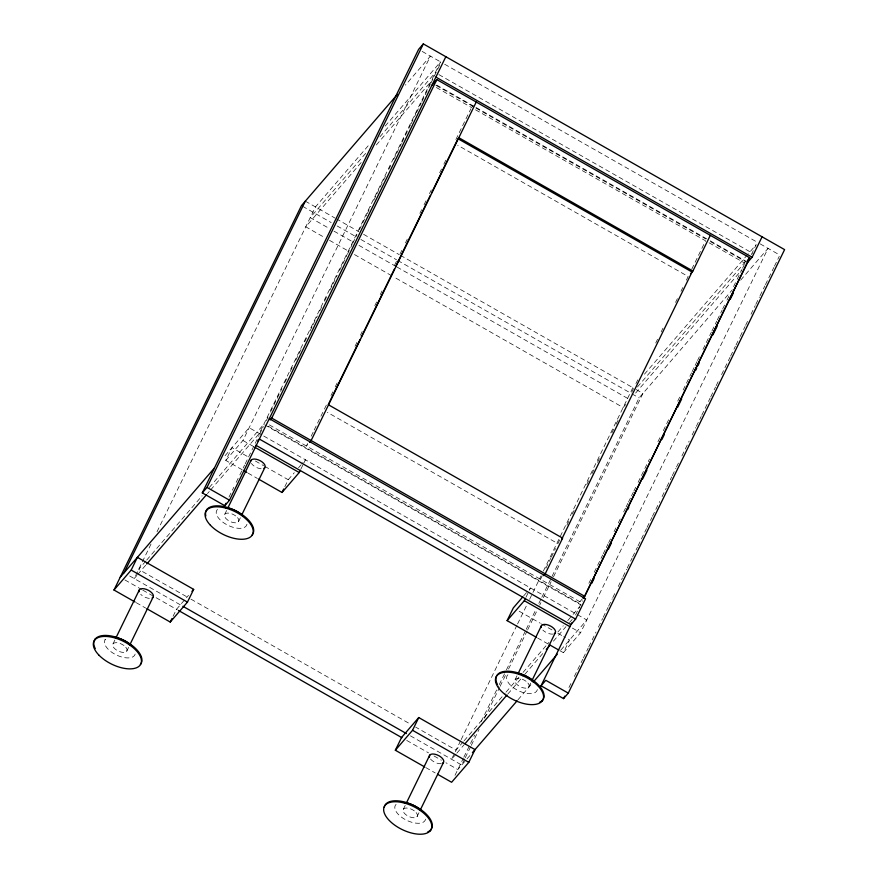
<?xml version="1.0" encoding="UTF-8"?>
<svg xmlns="http://www.w3.org/2000/svg" width="878" height="878" viewBox="0 0 878 878"><rect width="100%" height="100%" fill="white"/><g stroke="black" fill="none" stroke-linecap="round" stroke-linejoin="round"><path stroke-width="0.66" stroke-dasharray="4.39 3.29" d="M151.005 544.097L134.202 578.558L136.88 575.452M157.008 531.794L315.454 206.923L369.956 143.729M113.053 643.772L114.842 640.084M126.673 651.311L129.066 646.406M242.163 469.763L225.756 460.423L231.968 447.681L249.55 457.69M225.756 460.423L242.943 440.482L430.418 56.115L405.395 85.122M229.004 497.08L233.811 487.224M236.215 482.296L239.222 476.139M239.815 474.91L244.622 465.055M245.225 463.814L253.643 446.573M255.213 443.335L259.043 435.488M259.647 434.248L263.411 426.543M266.253 420.705L268.064 417.006M270.468 412.078L281.882 388.669M284.878 382.512L287.282 377.584M290.289 371.427L293.296 365.259M295.699 360.331L301.703 348.017M304.71 341.86L307.113 336.932M310.121 330.765L312.524 325.837M313.128 324.608L317.331 315.981M319.735 311.053L321.535 307.366M324.542 301.198L326.945 296.27M329.952 290.113L332.356 285.185M332.949 283.956L337.163 275.33M339.566 270.402L346.777 255.619M347.37 254.39L352.177 244.534M352.78 243.294L356.984 234.678M359.387 229.751L366.598 214.967M367.202 213.727L370.812 206.341M373.808 200.184L376.212 195.256M376.816 194.016L386.43 174.305M388.833 169.377L390.633 165.69M393.64 159.522L396.044 154.594M396.647 153.365L401.455 143.509M402.047 142.28L410.465 125.027M411.069 123.798L415.876 113.942M416.468 112.713L421.275 102.858M421.879 101.628L430.297 84.376M430.889 83.147L439.944 64.599M173.087 616.268L176.467 609.321L188.507 595.361M224.812 514.179L226.612 510.491M238.443 521.719L240.835 516.813M284.845 486.675L288.236 479.717L294.262 472.748M307.607 443.544L306.4 446.002L309.55 442.347M311.207 436.157L313.611 431.23M314.203 430L323.817 410.311M324.41 409.082L326.814 404.154M331.006 395.55L332.817 391.851M335.209 386.935L338.217 380.767M355.03 346.305L358.026 340.148M360.43 335.231L362.23 331.533M374.84 305.687L376.64 301.988M380.24 294.613L382.04 290.914M394.65 265.068L396.45 261.37M400.061 253.983L401.861 250.296M405.46 242.91L407.26 239.211M419.871 213.365L421.67 209.666M424.074 204.75L427.07 198.593M429.474 193.676L431.274 189.977M439.68 172.746L441.48 169.048M443.884 164.131L446.891 157.974M455.891 139.514L470.893 108.74M300.913 469.05L303.173 464.418M303.744 463.255L305.434 459.787L301.999 463.771M403.408 809.121L405.208 805.433M417.039 816.661L419.432 811.755M525.999 597.227L528.83 591.432M529.39 590.279L530.521 587.964L527.941 590.949M460.577 740.823L451.566 759.283L456.033 754.103M461.169 739.594L516.988 625.147M517.592 623.918L527.195 604.229M529.599 599.312L541.002 575.935M543.394 571.007L632.829 387.659M542.297 575.617L540.497 579.304L542.066 577.483M545.896 568.231L550.693 558.386M551.296 557.157L555.5 548.53M559.703 539.915L557.892 543.625L327.373 412.353M566.903 525.154L568.703 521.455M572.302 514.08L574.113 510.381M586.713 484.535L588.523 480.837M592.123 473.461L593.923 469.763M597.523 462.377L599.323 458.678M611.933 432.832L613.733 429.144M616.136 424.217L619.133 418.06M631.743 392.214L633.543 388.515M635.946 383.598L637.746 379.9M655.756 342.98L657.556 339.281M661.156 331.895L662.967 328.196M675.566 302.361L677.377 298.663M680.977 291.276L682.777 287.578M686.376 280.203L688.176 276.504L457.657 145.232M691.776 269.129L705.583 240.813L475.064 109.541M455.002 775.329L463.233 758.46M463.836 757.231L474.636 735.084M481.232 721.54L498.638 685.861M499.242 684.631L505.849 671.088M506.441 669.859L525.648 630.481M526.251 629.252L535.854 609.562M538.851 603.416L541.254 598.489M541.858 597.26L551.461 577.57M552.053 576.341L639.085 397.91L732.307 289.817M464.703 758.899L461.696 765.045L409.971 735.588M465.296 757.67L470.707 746.596M471.299 745.356L479.103 729.366M484.502 718.292L499.505 687.529M500.109 686.3L506.112 673.986M508.516 669.069L527.118 630.92M527.722 629.691L537.325 610.001M539.718 605.074L540.925 602.615M543.328 597.698L551.121 581.697M553.524 576.78L642.948 393.421L634.629 388.68M515.177 679.517L516.977 675.84M528.797 687.068L531.201 682.151M269.327 424.897L579.886 601.737L581.082 599.279M588.886 583.277L590.685 579.579M594.285 572.193L602.692 554.962M603.296 553.733L605.699 548.805M606.292 547.576L608.103 543.888M608.695 542.659L610.495 538.96M614.106 531.574L615.906 527.887M618.299 522.959L621.306 516.802M623.709 511.885L625.509 508.186M626.113 506.957L627.913 503.27M628.505 502.04L630.909 497.113M631.512 495.883L633.312 492.185M633.916 490.956L635.716 487.268M638.119 482.34L649.522 458.953M657.929 441.722L660.925 435.565M663.329 430.648L669.332 418.334M677.739 401.103L680.735 394.946M683.139 390.03L691.546 372.799M692.149 371.559L694.542 366.642M695.146 365.413L696.945 361.714M697.549 360.485L699.349 356.797M702.949 349.411L711.356 332.18M711.959 330.94L716.755 321.096M717.359 319.866L722.166 310.022M722.759 308.793L724.559 305.094M726.962 300.177L729.969 294.02M733.569 286.634L736.576 280.477M737.169 279.248L741.976 269.403M742.579 268.174L744.379 264.476M575.562 615.028L582.498 600.782M751.348 254.609L756.188 244.688L748.089 254.005M559.868 650.686L563.38 652.683L569.592 639.941L563.731 636.605M563.38 652.683L580.577 632.742L768.041 248.375L739.452 281.531M568.955 687.518L571.962 681.361M574.366 676.433L582.783 659.191M583.376 657.951L588.183 648.096M588.787 646.866L595.997 632.083M598.401 627.155L602.604 618.529M603.208 617.3L608.015 607.444M608.619 606.215L612.218 598.818M612.822 597.589L615.829 591.432M618.233 586.504L622.436 577.878M623.04 576.648L626.64 569.251M627.243 568.022L632.05 558.167M632.654 556.937L637.461 547.082M638.054 545.853L646.471 528.6M647.075 527.371L651.882 517.515M652.475 516.275L659.685 501.492M662.089 496.564L666.303 487.948M666.896 486.708L671.703 476.853M672.307 475.624L675.917 468.237M676.51 466.997L679.517 460.84M681.921 455.912L689.131 441.129M692.138 434.972L695.738 427.575M696.342 426.346L701.149 416.49M701.752 415.261L710.159 398.008M710.763 396.779L715.57 386.924M716.174 385.694L718.577 380.767M721.584 374.61L729.991 357.357M730.595 356.128L735.402 346.272M736.005 345.032L739.605 337.646M740.209 336.417L745.016 326.561M745.62 325.321L748.616 319.164M751.019 314.236L755.223 305.61M755.826 304.381L759.437 296.994M760.03 295.754L764.837 285.899M765.44 284.67L773.858 267.428M774.451 266.188L779.258 256.332M385.146 126.114L440.547 61.877L259.295 433.512L210.149 490.495M365.632 153.398L310.23 217.634L329.25 228.467M379.922 136.825L435.323 72.589M361.154 162.573L305.753 226.809L324.772 237.642M376.344 144.958L430.846 81.764M473.077 105.689L471.497 107.511L433.26 85.737M225.042 455.715L249.165 427.74L262.061 435.082M145.825 561.086L138.669 569.383L189.791 598.489M146.714 560.054L202.116 495.818M209.26 487.531L263.762 424.326L581.137 605.063M137.769 574.41L145.814 565.092M207.471 493.601L209.249 491.526M298.553 467.754L301.132 464.769M644.441 374.182L747.2 255.037M637.428 386.968L746.443 260.568M625.805 404.429L623.128 407.535L393.717 276.899M635.639 393.037L741.076 270.775M523.639 595.932L527.085 591.948M579.886 601.737L582.246 598.994M463.189 741.822L456.044 750.108L415.634 727.094M464.089 740.78L505.19 693.126M506.079 692.083L519.491 676.543M523.058 672.405L548.969 642.356M557.903 631.995L563.27 625.784M567.737 620.603L572.204 615.423M573.093 614.38L579.348 607.126M456.933 753.061L464.078 744.774M507.857 694.015L523.946 675.358M524.835 674.326L543.603 652.573M553.436 641.17L565.937 626.672M569.515 622.524L572.193 619.418M469.862 755.585L457.833 769.534L445.936 762.762M517.987 699.777L531.399 684.236M560.877 650.049L586.789 620L262.862 435.543M104.921 639.733L105.459 639.338A16.682 8.209 26 0 0 116.291 654.933A16.682 8.209 26 0 0 135.201 653.814M422.153 51.407L441.107 62.195M444.674 64.237L757.352 242.284M760.172 243.886L778.676 254.433M438.89 74.619L752.698 253.314M436.794 85.144L474.833 106.809M476.019 107.478L708.996 240.155M710.181 240.824L748.221 262.489M435.916 85.298L705.802 238.981M710.554 241.691L745.027 261.326M709.062 242.789L744.972 263.246M305.324 201.161L335.045 218.084M336.23 218.765L358.817 231.627M363.58 234.327L399.238 254.642M400.434 255.322L633.444 388.01M302.647 206.319L331.182 222.573M337.119 225.953L356.139 236.786M360.902 239.496L396.56 259.8M397.756 260.481L630.766 393.168M631.951 393.849L639.085 397.91M334.002 231.166L353.022 241.999M358.97 245.39L395.813 266.363M396.999 267.044L627.605 398.36M329.524 240.342L348.544 251.174M354.492 254.565L392.532 276.219M268.141 426.17L580.819 604.229M242.943 440.482L253.501 446.496M572.368 628.077L580.577 632.742M255.41 461.027L263.619 465.702M264.794 466.372L288.236 479.717M519.183 611.231L540.288 623.248M541.463 623.918L553.184 630.591M557.87 633.268L562.568 635.935M248.024 473.11L257.408 478.444M537.588 637.999L548.135 644.002M190.976 599.158L410.871 724.383M129.692 575.99L182.328 605.963M124.885 579.941L141.599 589.456M142.785 590.137L177.268 609.771M406.712 740.428L428.519 752.852M434.05 756.002L441.414 760.194M136.255 602.703L145.638 608.048M425.819 767.591L435.203 772.936M149.326 598.357A7.825 3.852 26 0 1 143.805 596.59L142.115 595.504A7.825 3.852 26 0 1 140.721 594.285M441.272 763.662A7.825 3.852 26 0 1 434.16 761.939L432.481 760.853A7.825 3.852 26 0 1 430.055 758.362M425.556 819.163A16.682 8.209 26 0 1 404.725 819.273A16.682 8.209 26 0 1 397.734 803.315M553.041 634.07A7.825 3.852 26 0 1 545.929 632.336L544.25 631.26A7.825 3.852 26 0 1 542.845 630.042M537.325 689.57A16.682 8.209 26 0 1 516.483 689.669A16.682 8.209 26 0 1 509.503 673.722M261.095 468.753A7.825 3.852 26 0 1 255.564 466.997L253.885 465.911A7.825 3.852 26 0 1 251.459 463.419M246.959 524.221A16.682 8.209 26 0 1 226.129 524.331A16.682 8.209 26 0 1 219.138 508.373M526.087 681.295L524.407 680.209A7.825 3.852 26 0 0 515.551 679.155A7.825 3.852 26 0 0 517.888 685.29L519.567 686.376A7.825 3.852 26 0 0 528.424 687.441A7.825 3.852 26 0 0 526.087 681.295M235.721 515.946L234.042 514.87A7.825 3.852 26 0 0 225.185 513.806A7.825 3.852 26 0 0 227.534 519.952L229.213 521.027A7.825 3.852 26 0 0 238.07 522.092A7.825 3.852 26 0 0 235.721 515.946M414.317 810.888L412.638 809.812A7.825 3.852 26 0 0 403.781 808.748A7.825 3.852 26 0 0 406.13 814.894L407.809 815.969A7.825 3.852 26 0 0 416.666 817.034A7.825 3.852 26 0 0 414.317 810.888M123.963 645.539L122.272 644.463A7.825 3.852 26 0 0 113.427 643.398A7.825 3.852 26 0 0 115.764 649.544L117.443 650.631A7.825 3.852 26 0 0 126.3 651.685A7.825 3.852 26 0 0 123.963 645.539"/><path stroke-width="1.32" d="M135.091 602.034L113.986 590.016L301.45 205.65L397.361 94.451M124.072 572.785L305.324 201.161M94.868 639.821L95.351 638.844M113.986 590.016L131.184 570.085L137.396 557.332L193.665 589.379L187.453 602.121L170.255 622.063L146.813 608.706M116.039 637.626L139.404 589.731M445.837 56.719L229.52 500.219L224.801 505.706L202.291 492.887L418.597 49.387L423.328 43.9L784.592 249.626L568.275 693.126L563.555 698.614L541.046 685.795L571.688 622.963M129.67 645.176L153.024 597.281M202.291 492.887L207.021 487.411L423.328 43.9M206.637 510.228L207.109 509.24M224.801 505.706L225.997 503.248M170.255 622.063L171.956 618.584M227.808 508.033L251.174 460.138M270.161 419.914L271.741 418.093L436.838 79.602L749.702 257.759L584.605 596.25L583.036 598.083M242.032 514.354L264.794 467.689M258.582 479.114L282.025 492.47L283.715 488.991M328.273 404.604L360.101 339.358M361.297 336.9L394.321 269.195M395.517 266.736L430.341 195.333M431.548 192.875L457.965 138.713L692.051 272.015L561.766 539.136M476.227 102.035L311.13 440.526L309.55 442.347M282.025 492.47L299.222 472.529L300.353 470.213M424.656 766.922L395.341 750.24L401.553 737.487L418.751 717.556L475.02 749.603L468.808 762.345L451.61 782.276L437.551 774.264M395.341 750.24L412.539 730.298L418.751 717.556M406.404 802.975L429.77 755.08M536.414 637.329L507.111 620.636L513.323 607.894L522.783 596.93M420.024 810.526L443.39 762.631M507.111 620.636L524.309 600.706L525.439 598.39M690.503 273.804L692.907 271.017L710.313 235.337M430.242 830.807A26.066 12.841 26 0 0 403.924 802.942A26.066 12.841 26 0 0 389.031 820.217A26.066 12.841 26 0 0 430.242 830.807L430.725 829.82M518.174 673.382L541.528 625.487M531.794 680.922L555.159 633.027M583.705 598.324L748.341 260.766M591.662 583.475L594.066 578.547M608.476 549.013L611.472 542.867M627.682 509.635L628.878 507.177M642.685 478.872L646.888 470.257M661.891 439.494L664.295 434.577M677.498 407.502L681.69 398.886M695.497 370.582L696.704 368.123M697.9 365.665L699.097 363.207M712.903 334.902L717.106 326.287M730.309 299.211L733.306 293.054M255.816 445.212L570.876 624.62L575.606 619.133L585.549 598.741L269.305 418.663M747.408 262.676L752.139 257.199L762.082 236.808M542.011 701.215A26.066 12.841 26 0 0 515.693 673.349A26.066 12.841 26 0 0 500.8 690.613A26.066 12.841 26 0 0 542.011 701.215L542.494 700.227M563.555 698.614L564.752 696.144M432.108 85.078L436.838 79.602M120.198 577.274L214.32 468.15M146.703 564.049L206.571 494.632M257.781 440.877L259.361 439.055L575.606 619.133M191.953 591.377L193.665 589.379M747.343 260.503L749.702 257.759M543.647 575.65L545.216 573.828L562.622 538.137L328.537 404.835M464.978 743.743L506.968 695.047M546.281 649.457L549.858 645.319M472.419 752.622L517.098 700.82M533.176 682.162L557.31 654.198M541.046 685.795L545.776 680.307L568.275 693.126M435.894 77.11L752.139 257.199M458.821 137.714L692.907 271.017M271.741 418.093L584.605 596.25M254.675 447.165L299.222 472.529M524.309 600.706L570.02 626.738M243.338 470.432L246.85 472.441M549.31 644.671L558.693 650.016M207.021 487.411L229.52 500.219M131.184 570.085L187.453 602.121M412.539 730.298L468.808 762.345M182.931 606.303L406.404 733.558M178.453 610.44L401.959 737.718M152.168 597.951A7.825 3.852 26 0 0 150.314 591.509L148.634 590.422A7.825 3.852 26 0 0 139.108 591.783M95.263 648.601A26.066 12.841 26 0 1 117.97 637.812A26.066 12.841 26 0 1 140.359 664.47M114.809 637.384A16.682 8.209 26 0 1 128.067 642.894M128.901 643.508A16.682 8.209 26 0 1 131.832 646.12M442.534 763.3A7.825 3.852 26 0 0 440.679 756.858L438.989 755.771A7.825 3.852 26 0 0 429.474 757.132M384.246 807.2A26.066 12.841 26 0 1 416.809 807.036A26.066 12.841 26 0 1 427.729 831.96M403.924 802.58A16.682 8.209 26 0 1 419.267 808.847M554.303 633.696A7.825 3.852 26 0 0 552.438 627.254L550.758 626.179A7.825 3.852 26 0 0 541.232 627.529M497.398 684.346A26.066 12.841 26 0 1 523.244 674.787A26.066 12.841 26 0 1 539.498 702.367M516.944 673.13A16.682 8.209 26 0 1 533.956 681.866M263.938 468.358A7.825 3.852 26 0 0 262.083 461.916L260.404 460.829A7.825 3.852 26 0 0 250.779 461.071M205.825 515.946A26.066 12.841 26 0 1 232.099 509.119A26.066 12.841 26 0 1 252.129 534.878M225.339 507.638A16.682 8.209 26 0 1 242.701 515.638M98.676 654.867A26.066 12.841 26 0 0 139.887 665.458A26.066 12.841 26 0 0 113.569 637.604A26.066 12.841 26 0 0 98.676 654.867M210.446 525.274A26.066 12.841 26 0 0 251.646 535.865A26.066 12.841 26 0 0 225.328 508A26.066 12.841 26 0 0 210.446 525.274"/></g></svg>
